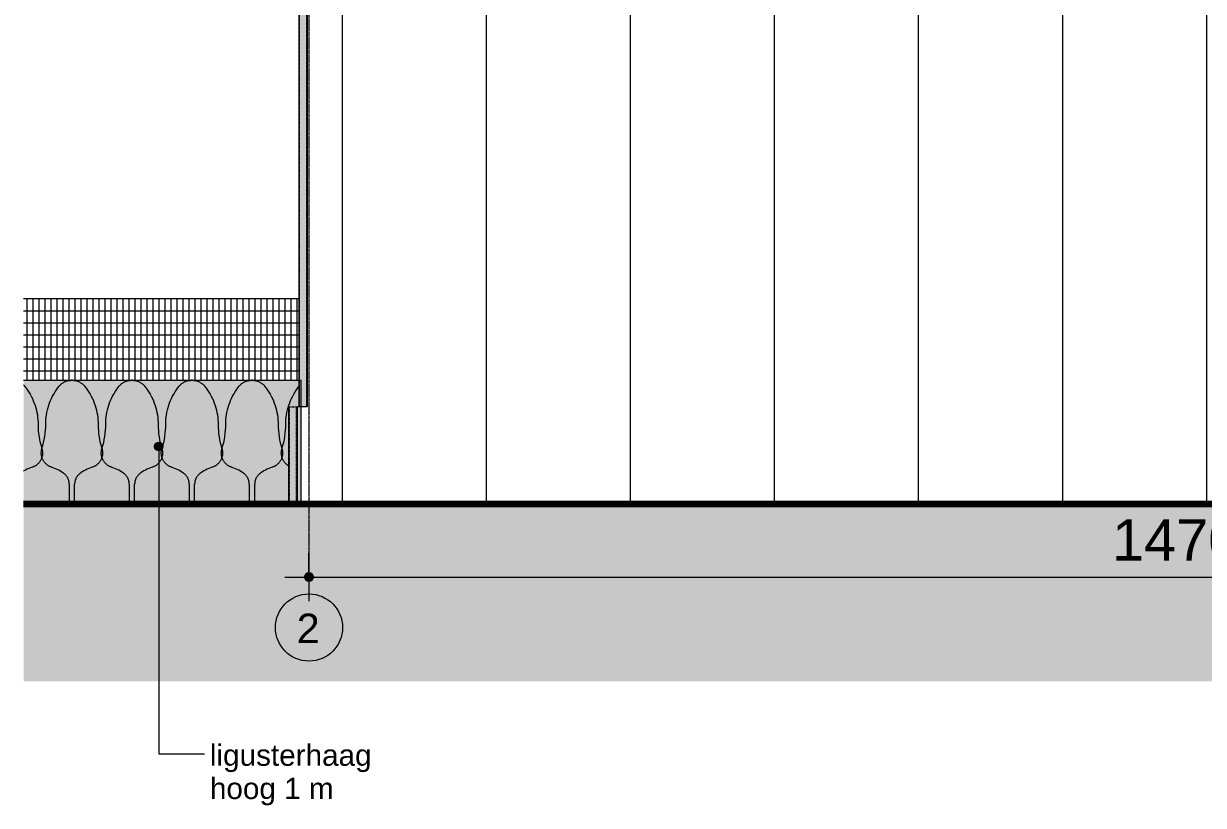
# Model space of a CAD drawing. Header units: millimetres. Extents: x 48682 to 485846, y -7071 to 11912.
# Drawn here: x 237132 to 246961, y -2523 to 3994 of the extents above; entities that cross this region are included whole.
import ezdxf

# ---------------------------------------------------------------- set-up
doc = ezdxf.new("R2010")
doc.units = ezdxf.units.MM
doc.linetypes.add('dash-dash', pattern=[6, 3, -1, 1, -1])
doc.linetypes.add('Hidden', pattern=[4, 2, -2])
for name, color, linetype, lineweight in [('A-ANNO-DIMS', 211, 'Continuous', 9), ('A-ANNO-DIMS-100', 211, 'Continuous', 9), ('A-DETL', 90, 'Continuous', 13), ('A-DETL-GENF', 92, 'Continuous', 13), ('A-FLOR-HRAL', 11, 'Continuous', 13), ('A-WALL-PATT', 111, 'Continuous', 13), ('C-TOPO', 7, 'Continuous', 13), ('G-ANNO-TEXT', 231, 'Continuous', 9), ('L-PLNT', 71, 'Continuous', 13), ('L-SITE', 91, 'Continuous', 13), ('S-COLS', 52, 'Continuous', 18), ('S-COLS-HDLN', 52, 'Hidden', 9), ('S-FNDN', 32, 'Continuous', 18)]:
    doc.layers.add(name, color=color, linetype=linetype, lineweight=lineweight)
doc.styles.add('Arial', font='arial.ttf', dxfattribs={"height": 177.035928})
doc.styles.add('Arial_1', font='arial.ttf', dxfattribs={"height": 245.883234})
doc.styles.add('Arial_2', font='arial.ttf', dxfattribs={"height": 344.236527})
doc.dimstyles.new('3_5mm', dxfattribs={"dimscale": 304.8, "dimtxt": 350, "dimasz": 0.918635, "dimexe": 0.656168, "dimexo": 0.0625, "dimgap": 0.114829, "dimtad": 1, "dimdec": 0, "dimzin": 0, "dimdsep": 46, "dimtxsty": 'Arial_2', "dimblk1": 'DOTSMALL', "dimblk2": 'DOTSMALL', "dimsah": 1, "dimcen": 0.09, "dimdle": 0.656168, "dimazin": 0, "dimtfac": 1, "dimtdec": 4, "dimtix": 1, "dimtmove": 0, "dimatfit": 3, "dimfxl": 0.656168, "dimfxlon": 1, "dimtvp": 1, "dimtolj": 1, "dimtzin": 0, "dimlwd": 13, "dimlwe": 13, "dimarcsym": 2})

# ---------------------------------------------------------------- blocks, each defined once
blk = doc.blocks.new('Top Rail Type - Top Rail_Internal_-8055464-linkergebouw noordoostgevel')
at = {"layer": 'A-FLOR-HRAL', "lineweight": 9}
h = blk.add_hatch(dxfattribs=at)
h.set_pattern_fill('FP_10', color=256, style=0, pattern_type=2)
h.set_pattern_definition([(0, (-317087.95, 0), (0, 100), []), (90, (-317087.947, 0), (-50, 3e-15), [])])
h.paths.add_polyline_path([(-65105.7, -10), (-65105.7, 0), (-77633.5, 0), (-77633.5, -10), (-66514.3, -10)], flags=0)
h.paths.add_polyline_path([(-78465, -10), (-78313.5, -10), (-78313.5, 0), (-80346.7, 0), (-80346.7, -10), (-78465, -10)], flags=0)
h.paths.add_polyline_path([(-78063.5, 0), (-78063.5, 2), (-78068.5, 2), (-78068.5, 0)], flags=0)
h.paths.add_polyline_path([(-78185.4, 0), (-78138.5, 0), (-78138.5, 2), (-78283.5, 2), (-78283.5, 0)], flags=0)
h.paths.add_polyline_path([(-77983.8, 1016.1), (-77983.5, 1017.2), (-77983.8, 1016.2)], flags=0)
h.paths.add_polyline_path([(-79001.6, 1020), (-78053.8, 1020), (-78053.8, 1700), (-80346.7, 1700), (-80346.4, 1020), (-79015.2, 1020)], flags=0)
at = {"layer": 'A-FLOR-HRAL'}
blk.add_line((-78053.8, 1700), (-80346.7, 1700), dxfattribs=at)
blk = doc.blocks.new('300_28_ISR_kolom_buis - ø70x3_6 2-8360458-linkergebouw noordoostgevel')
at = {"layer": 'S-COLS-HDLN', "linetype": 'Continuous', "lineweight": 18}
h = blk.add_hatch(color=256, dxfattribs=at)
h.paths.add_polyline_path([(-78001.3, 800), (-77983.8, 800), (-77983.8, 6667.2), (-78053.8, 6667.2), (-78053.6, 1020), (-78033.5, 1020), (-78033.5, 800), (-78008.7, 800)], flags=0)
h.paths.add_polyline_path([(-78043.6, 6687.2), (-77983.8, 6687.2), (-77983.8, 6817.6), (-78053.8, 6798.6), (-78053.8, 6687.2), (-78049.1, 6687.2)], flags=0)
at = {"layer": 'A-DETL', "lineweight": 18}
for p, q in [((-78053.8, 6798.6), (-78053.8, 6687.2)), ((-77983.8, 6687.2), (-77983.8, 6817.6)), ((-78053.8, 6667.2), (-78053.8, 800)), ((-77983.8, 800), (-77983.8, 6667.2))]:
    blk.add_line(p, q, dxfattribs=at)
at = {"layer": 'S-COLS', "linetype": 'Hidden', "lineweight": 9}
for p, q in [((-78050.2, 6799.6), (-78050.2, 6687.2)), ((-77987.4, 6687.2), (-77987.4, 6816.6)), ((-78050.2, 6667.2), (-78050.2, 800)), ((-77987.4, 800), (-77987.4, 6667.2))]:
    blk.add_line(p, q, dxfattribs=at)
blk = doc.blocks.new('300_28_ISR_kolom_buis - ø70x3_6 2-8715042-linkergebouw noordoostgevel')
at = {"layer": 'S-COLS-HDLN', "linetype": 'Continuous', "lineweight": 18}
blk.add_hatch(color=256, dxfattribs=at).paths.add_polyline_path([(-78068.5, 0), (-78068.5, 2), (-78138.5, 2), (-78138.5, 0), (-78069.7, 0)], flags=0)
at = {"layer": 'A-DETL', "lineweight": 18}
for p, q in [((-78138.5, 800), (-78138.5, 0)), ((-78068.5, 0), (-78068.5, 800))]:
    blk.add_line(p, q, dxfattribs=at)
at = {"layer": 'S-COLS', "linetype": 'Hidden', "lineweight": 9}
for p, q in [((-78134.9, 800), (-78134.9, 0)), ((-78072.1, 0), (-78072.1, 800))]:
    blk.add_line(p, q, dxfattribs=at)
at = {"layer": 'S-COLS-HDLN'}
blk.add_line((-78138.5, 800), (-78068.5, 800), dxfattribs=at)
blk = doc.blocks.new('300_90_VAE_parkeerplek - 2500x5000-7977994-linkergebouw noordoostgevel')
at = {"layer": 'L-SITE'}
for points in [[(-79194, 2), (-78283.5, 2), (-78283.5, 5), (-80346.7, 5), (-80346.7, 2), (-79482.2, 2)], [(-78905.9, 0), (-78283.5, 0), (-78283.5, 2), (-80346.7, 2), (-80346.7, 0), (-79194, 0)]]:
    blk.add_hatch(color=256, dxfattribs=at).paths.add_polyline_path(points, flags=0)
at = {"layer": 'A-DETL', "lineweight": 18}
for p, q in [((-80346.7, 5), (-78283.5, 5)), ((-78283.5, 2), (-80346.7, 2)), ((-80346.7, 2), (-78283.5, 2)), ((-78283.5, 2), (-78283.5, 5)), ((-78283.5, 2), (-78283.5, 0)), ((-78313.5, 0), (-80346.7, 0))]:
    blk.add_line(p, q, dxfattribs=at)
blk = doc.blocks.new('90_SI_boom - eik-7766839-linkergebouw noordoostgevel')
at = {"layer": 'L-PLNT', "flags": 128}
for points in [[(-80346.7, 982.2), (-80346.4, 981.8), (-80342.9, 978), (-80339.5, 974.2), (-80338.4, 972.7)], [(-80338.4, 972.7), (-80325.9, 956.6), (-80314.1, 939.9), (-80303, 922.8), (-80292.6, 905.3), (-80282.8, 887.3), (-80273.8, 869), (-80265.6, 850.3), (-80258.1, 831.3), (-80251.3, 812.1), (-80245.4, 792.6), (-80240.2, 772.8), (-80235.8, 752.9), (-80232.2, 732.8), (-80229.5, 712.6), (-80227.5, 692.3), (-80226.3, 671.9), (-80226, 652.5)], [(-80226, 652.5), (-80225.5, 626.8), (-80224, 601.2), (-80221.5, 575.6), (-80217.9, 550.1), (-80213.4, 524.8), (-80207.8, 499.7), (-80201.2, 474.9), (-80194.8, 453.9)], [(-80194.8, 453.9), (-80193.4, 449.1), (-80192.1, 444.2), (-80191.1, 439.3), (-80190.2, 434.4), (-80189.6, 429.4), (-80189.1, 424.4), (-80188.8, 419.4), (-80188.8, 414.3), (-80188.9, 409.3), (-80189.2, 404.3), (-80189.8, 399.3), (-80190.5, 394.4), (-80191.4, 389.4), (-80192.6, 384.5), (-80193.9, 379.7), (-80195.4, 374.9), (-80197.1, 370.2), (-80199, 365.5), (-80201.1, 361), (-80203.4, 356.5), (-80205.8, 352.1), (-80208.4, 347.8), (-80211.2, 343.6), (-80214.2, 339.6), (-80217.3, 335.6), (-80220.5, 331.8), (-80223.9, 328.1), (-80227.5, 324.6), (-80231.2, 321.2), (-80235, 317.9), (-80239, 314.8), (-80243, 311.9), (-80247.2, 309.1), (-80251.5, 306.5), (-80255.9, 304.1), (-80260.4, 301.9), (-80265, 299.8), (-80269.7, 297.9), (-80274.4, 296.2), (-80275.7, 295.8)], [(-80275.7, 295.8), (-80289.9, 290.9), (-80303.9, 285.4), (-80317.7, 279.4), (-80331.3, 272.8), (-80344.5, 265.7), (-80346.7, 264.4)]]:
    blk.add_lwpolyline(points, dxfattribs=at)
blk = doc.blocks.new('90_SI_boom - eik-V25-linkergebouw noordoostgevel')
at = {"layer": 'L-PLNT'}
for p, q in [((-79966.8, 156.2), (-79966.8, 5)), ((-79921.5, 5), (-79921.5, 156.2))]:
    blk.add_line(p, q, dxfattribs=at)
at = {"layer": 'L-PLNT', "flags": 128}
for points in [[(-80049.8, 972.7), (-80046.6, 976.7), (-80043.1, 980.5), (-80039.5, 984.1), (-80035.8, 987.7), (-80031.9, 991), (-80027.9, 994.2), (-80023.7, 997.3), (-80019.5, 1000.2), (-80015.1, 1002.9), (-80010.6, 1005.4), (-80006.1, 1007.7), (-80001.4, 1009.9), (-79996.7, 1011.9), (-79991.8, 1013.6), (-79987, 1015.2), (-79982, 1016.6), (-79977, 1017.8), (-79972, 1018.8), (-79966.9, 1019.6), (-79961.8, 1020.2), (-79956.7, 1020.6), (-79951.5, 1020.7), (-79949.7, 1020.8)], [(-79938.5, 1020.8), (-79938.5, 1020.8), (-79938.5, 1020.8), (-79938.6, 1020.8), (-79938.6, 1020.8), (-79938.6, 1020.8), (-79938.7, 1020.8), (-79938.7, 1020.8), (-79938.8, 1020.8), (-79938.9, 1020.8), (-79939, 1020.8), (-79939.1, 1020.8), (-79939.2, 1020.8), (-79939.3, 1020.8), (-79939.4, 1020.8), (-79939.5, 1020.8), (-79939.6, 1020.8), (-79939.8, 1020.8), (-79939.9, 1020.8), (-79940.1, 1020.8), (-79940.2, 1020.8), (-79940.4, 1020.8), (-79940.5, 1020.8), (-79940.7, 1020.8), (-79940.9, 1020.8), (-79941.1, 1020.8), (-79941.3, 1020.8), (-79941.5, 1020.8), (-79941.7, 1020.8), (-79941.9, 1020.8), (-79942.1, 1020.8), (-79942.3, 1020.8), (-79942.5, 1020.8), (-79942.7, 1020.8), (-79942.9, 1020.8), (-79943.2, 1020.8), (-79943.4, 1020.8), (-79943.6, 1020.8), (-79943.8, 1020.8), (-79944, 1020.8), (-79944.3, 1020.8), (-79944.5, 1020.8), (-79944.7, 1020.8), (-79944.9, 1020.8), (-79945.2, 1020.8), (-79945.4, 1020.8), (-79945.6, 1020.8), (-79945.8, 1020.8), (-79946, 1020.8), (-79946.2, 1020.8), (-79946.4, 1020.8), (-79946.6, 1020.8), (-79946.8, 1020.8), (-79947, 1020.8), (-79947.2, 1020.8), (-79947.4, 1020.8), (-79947.6, 1020.8), (-79947.7, 1020.8), (-79947.9, 1020.8), (-79948.1, 1020.8), (-79948.2, 1020.8), (-79948.4, 1020.8), (-79948.5, 1020.8), (-79948.6, 1020.8), (-79948.8, 1020.8), (-79948.9, 1020.8), (-79949, 1020.8), (-79949.1, 1020.8), (-79949.2, 1020.8), (-79949.3, 1020.8), (-79949.4, 1020.8), (-79949.4, 1020.8), (-79949.5, 1020.8), (-79949.6, 1020.8), (-79949.6, 1020.8), (-79949.6, 1020.8), (-79949.7, 1020.8), (-79949.7, 1020.8), (-79949.7, 1020.8)], [(-79949.7, 1020.8), (-79949.7, 1020.8), (-79949.7, 1020.8), (-79949.7, 1020.8), (-79949.6, 1020.8), (-79949.6, 1020.8), (-79949.5, 1020.8), (-79949.5, 1020.8), (-79949.4, 1020.8), (-79949.3, 1020.8), (-79949.3, 1020.8), (-79949.2, 1020.8), (-79949.1, 1020.8), (-79949, 1020.8), (-79948.8, 1020.8), (-79948.7, 1020.8), (-79948.6, 1020.8), (-79948.5, 1020.8), (-79948.3, 1020.8), (-79948.2, 1020.8), (-79948, 1020.8), (-79947.8, 1020.8), (-79947.7, 1020.8), (-79947.5, 1020.8), (-79947.3, 1020.8), (-79947.1, 1020.8), (-79946.9, 1020.8), (-79946.7, 1020.8), (-79946.5, 1020.8), (-79946.3, 1020.8), (-79946.1, 1020.8), (-79945.9, 1020.8), (-79945.7, 1020.8), (-79945.5, 1020.8), (-79945.3, 1020.8), (-79945.1, 1020.8), (-79944.8, 1020.8), (-79944.6, 1020.8), (-79944.4, 1020.8), (-79944.2, 1020.8), (-79943.9, 1020.8), (-79943.7, 1020.8), (-79943.5, 1020.8), (-79943.3, 1020.8), (-79943.1, 1020.8), (-79942.8, 1020.8), (-79942.6, 1020.8), (-79942.4, 1020.8), (-79942.2, 1020.8), (-79942, 1020.8), (-79941.8, 1020.8), (-79941.6, 1020.8), (-79941.4, 1020.8), (-79941.2, 1020.8), (-79941, 1020.8), (-79940.8, 1020.8), (-79940.6, 1020.8), (-79940.5, 1020.8), (-79940.3, 1020.8), (-79940.1, 1020.8), (-79940, 1020.8), (-79939.8, 1020.8), (-79939.7, 1020.8), (-79939.6, 1020.8), (-79939.4, 1020.8), (-79939.3, 1020.8), (-79939.2, 1020.8), (-79939.1, 1020.8), (-79939, 1020.8), (-79938.9, 1020.8), (-79938.8, 1020.8), (-79938.8, 1020.8), (-79938.7, 1020.8), (-79938.7, 1020.8), (-79938.6, 1020.8), (-79938.6, 1020.8), (-79938.6, 1020.8), (-79938.5, 1020.8), (-79938.5, 1020.8)], [(-79938.5, 1020.8), (-79933.4, 1020.7), (-79928.3, 1020.3), (-79923.1, 1019.8), (-79918.1, 1019.1), (-79913, 1018.2), (-79908, 1017.1), (-79903, 1015.8), (-79898.1, 1014.2), (-79893.3, 1012.5), (-79888.5, 1010.6), (-79883.8, 1008.5), (-79879.2, 1006.2), (-79874.7, 1003.8), (-79870.3, 1001.1), (-79866, 998.3), (-79861.8, 995.3), (-79857.8, 992.2), (-79853.8, 988.9), (-79850, 985.4), (-79846.4, 981.8), (-79842.9, 978), (-79839.5, 974.2), (-79838.4, 972.7)], [(-80162.2, 652.5), (-80161.8, 672.9), (-80160.6, 693.3), (-80158.6, 713.6), (-80155.8, 733.8), (-80152.2, 753.9), (-80147.8, 773.8), (-80142.6, 793.6), (-80136.5, 813.1), (-80129.8, 832.3), (-80122.2, 851.3), (-80113.9, 869.9), (-80104.9, 888.2), (-80095.1, 906.2), (-80084.7, 923.7), (-80073.5, 940.8), (-80061.7, 957.4), (-80049.8, 972.7)], [(-79838.4, 972.7), (-79825.9, 956.6), (-79814.1, 939.9), (-79803, 922.8), (-79792.6, 905.3), (-79782.8, 887.3), (-79773.8, 869), (-79765.6, 850.3), (-79758.1, 831.3), (-79751.3, 812.1), (-79745.4, 792.6), (-79740.2, 772.8), (-79735.8, 752.9), (-79732.2, 732.8), (-79729.5, 712.6), (-79727.5, 692.3), (-79726.3, 671.9), (-79726, 652.5)], [(-80193.4, 453.9), (-80186, 478.5), (-80179.5, 503.4), (-80174.1, 528.5), (-80169.7, 553.8), (-80166.3, 579.3), (-80163.9, 604.9), (-80162.6, 630.6), (-80162.2, 652.5)], [(-79726, 652.5), (-79725.5, 626.8), (-79724, 601.2), (-79721.5, 575.6), (-79717.9, 550.1), (-79713.4, 524.8), (-79707.8, 499.7), (-79701.2, 474.9), (-79694.8, 453.9)], [(-80112.5, 295.8), (-80117.3, 297.5), (-80122, 299.3), (-80126.6, 301.3), (-80131.1, 303.5), (-80135.5, 305.9), (-80139.8, 308.4), (-80144, 311.1), (-80148.2, 314), (-80152.1, 317.1), (-80156, 320.3), (-80159.7, 323.6), (-80163.3, 327.2), (-80166.8, 330.8), (-80170.1, 334.6), (-80173.2, 338.5), (-80176.2, 342.5), (-80179.1, 346.7), (-80181.7, 350.9), (-80184.2, 355.3), (-80186.5, 359.8), (-80188.6, 364.3), (-80190.6, 368.9), (-80192.4, 373.6), (-80193.9, 378.4), (-80195.3, 383.2), (-80196.5, 388.1), (-80197.5, 393), (-80198.3, 398), (-80198.9, 403), (-80199.2, 408), (-80199.4, 413), (-80199.4, 418), (-80199.2, 423), (-80198.8, 428), (-80198.2, 433), (-80197.4, 438), (-80196.4, 442.9), (-80195.2, 447.8), (-80193.8, 452.6), (-80193.4, 453.9)], [(-79694.8, 453.9), (-79693.4, 449.1), (-79692.1, 444.2), (-79691.1, 439.3), (-79690.2, 434.4), (-79689.6, 429.4), (-79689.1, 424.4), (-79688.8, 419.4), (-79688.8, 414.3), (-79688.9, 409.3), (-79689.2, 404.3), (-79689.8, 399.3), (-79690.5, 394.4), (-79691.4, 389.4), (-79692.6, 384.5), (-79693.9, 379.7), (-79695.4, 374.9), (-79697.1, 370.2), (-79699, 365.5), (-79701.1, 361), (-79703.4, 356.5), (-79705.8, 352.1), (-79708.4, 347.8), (-79711.2, 343.6), (-79714.2, 339.6), (-79717.3, 335.6), (-79720.5, 331.8), (-79723.9, 328.1), (-79727.5, 324.6), (-79731.2, 321.2), (-79735, 317.9), (-79739, 314.8), (-79743, 311.9), (-79747.2, 309.1), (-79751.5, 306.5), (-79755.9, 304.1), (-79760.4, 301.9), (-79765, 299.8), (-79769.7, 297.9), (-79774.4, 296.2), (-79775.7, 295.8)], [(-80014.8, 247.6), (-80027.3, 255.9), (-80040.2, 263.7), (-80053.4, 271), (-80066.9, 277.7), (-80080.6, 283.9), (-80094.6, 289.5), (-80108.7, 294.6), (-80112.5, 295.8)], [(-79775.7, 295.8), (-79789.9, 290.9), (-79803.9, 285.4), (-79817.7, 279.4), (-79831.3, 272.8), (-79844.5, 265.7), (-79857.5, 258), (-79870.1, 249.9), (-79873.4, 247.6)], [(-79966.8, 156.2), (-79966.9, 160.7), (-79967.1, 165.1), (-79967.6, 169.5), (-79968.2, 173.9), (-79969, 178.3), (-79969.9, 182.6), (-79971.1, 186.9), (-79972.4, 191.2), (-79973.9, 195.3), (-79975.5, 199.5), (-79977.3, 203.5), (-79979.3, 207.5), (-79981.4, 211.4), (-79983.7, 215.2), (-79986.1, 218.9), (-79988.7, 222.5), (-79991.4, 226), (-79994.3, 229.4), (-79997.3, 232.7), (-80000.4, 235.9), (-80003.7, 238.9), (-80007, 241.8), (-80010.5, 244.5), (-80014.1, 247.2), (-80014.8, 247.6)], [(-79873.4, 247.6), (-79877, 245), (-79880.5, 242.3), (-79883.9, 239.4), (-79887.2, 236.4), (-79890.3, 233.3), (-79893.4, 230), (-79896.2, 226.7), (-79899, 223.2), (-79901.6, 219.6), (-79904.1, 215.9), (-79906.4, 212.1), (-79908.5, 208.2), (-79910.5, 204.3), (-79912.4, 200.2), (-79914, 196.1), (-79915.6, 191.9), (-79916.9, 187.7), (-79918.1, 183.4), (-79919.1, 179.1), (-79919.9, 174.7), (-79920.6, 170.4), (-79921, 165.9), (-79921.3, 161.5), (-79921.4, 157.1), (-79921.5, 156.2)]]:
    blk.add_lwpolyline(points, dxfattribs=at)
blk = doc.blocks.new('90_SI_boom - eik-V26-linkergebouw noordoostgevel')
at = {"layer": 'L-PLNT', "flags": 128}
for points in [[(-78162.2, 652.5), (-78161.8, 672.9), (-78160.6, 693.3), (-78158.6, 713.6), (-78155.8, 733.8), (-78152.2, 753.9), (-78147.8, 773.8), (-78142.6, 793.6), (-78136.5, 813.1), (-78129.8, 832.3), (-78122.2, 851.3), (-78113.9, 869.9), (-78104.9, 888.2), (-78095.1, 906.2), (-78084.7, 923.7), (-78073.5, 940.8), (-78061.7, 957.4), (-78053.6, 967.9)], [(-78193.4, 453.9), (-78186, 478.5), (-78179.5, 503.4), (-78174.1, 528.5), (-78169.7, 553.8), (-78166.3, 579.3), (-78163.9, 604.9), (-78162.6, 630.6), (-78162.2, 652.5)], [(-78138.5, 307.7), (-78139.8, 308.4), (-78144, 311.1), (-78148.2, 314), (-78152.1, 317.1), (-78156, 320.3), (-78159.7, 323.6), (-78163.3, 327.2), (-78166.8, 330.8), (-78170.1, 334.6), (-78173.2, 338.5), (-78176.2, 342.5), (-78179.1, 346.7), (-78181.7, 350.9), (-78184.2, 355.3), (-78186.5, 359.8), (-78188.6, 364.3), (-78190.6, 368.9), (-78192.4, 373.6), (-78193.9, 378.4), (-78195.3, 383.2), (-78196.5, 388.1), (-78197.5, 393), (-78198.3, 398), (-78198.9, 403), (-78199.2, 408), (-78199.4, 413), (-78199.4, 418), (-78199.2, 423), (-78198.8, 428), (-78198.2, 433), (-78197.4, 438), (-78196.4, 442.9), (-78195.2, 447.8), (-78193.8, 452.6), (-78193.4, 453.9)], [(-78063.5, 276), (-78066.9, 277.7), (-78068.5, 278.4)]]:
    blk.add_lwpolyline(points, dxfattribs=at)
blk = doc.blocks.new('DIMBLOCK33-linkergebouw noordoostgevel')
at = {"layer": 'A-ANNO-DIMS-100', "lineweight": 25}
h = blk.add_hatch(color=256, dxfattribs=at)
edge = h.paths.add_edge_path(flags=0)
edge.add_arc((239509.2, -618.8), 35, 0, 360)
h = blk.add_hatch(color=256, dxfattribs=at)
edge = h.paths.add_edge_path(flags=0)
edge.add_arc((254209.2, -618.8), 35, 0, 360)
at = {"layer": 'A-ANNO-DIMS-100', "lineweight": 13}
for p, q in [((239509.2, -418.8), (239509.2, -818.8)), ((239509.2, -618.8), (239509.2, -418.8)), ((254209.2, -418.8), (254209.2, -818.8)), ((254209.2, -618.8), (254209.2, -418.8)), ((239309.2, -618.8), (254409.2, -618.8))]:
    blk.add_line(p, q, dxfattribs=at)
at = {"layer": 'A-ANNO-DIMS-100', "lineweight": 25}
for centre in [(239509.2, -618.8), (254209.2, -618.8)]:
    blk.add_circle(centre, 35, dxfattribs=at)
at = {"layer": 'A-ANNO-DIMS-100', "color": 0, "lineweight": 13, "insert": (246199.6, -137.3), "char_height": 344.24, "width": 1583.077, "attachment_point": 1, "line_spacing_factor": 0.938532, "style": 'Arial_2'}
blk.add_mtext('14700', dxfattribs=at)
blk = doc.blocks.new('_DotSmall')
at = {"color": 0, "linetype": 'ByBlock', "const_width": 0.5}
blk.add_lwpolyline([(-0.0625, 0, 1), (0.0625, 0, 1)], format="xyb", close=True, dxfattribs=at)

msp = doc.modelspace()

# ---------------------------------------------------------------- hatches: boundary and pattern name
at = {"layer": 'A-DETL-GENF'}
for points in [[(238042.8, 5), (238056.9, 5), (238056.9, 156.2), (238060.4, 182.4), (238066, 199.9), (238078.1, 220.8), (238088.5, 233.8), (238104.9, 247.6), (238140.2, 269), (238170.5, 283.7), (238222.8, 304.3), (238244.5, 319.3), (238257.2, 331.1), (238271.4, 350.5), (238281.7, 372.3), (238284.3, 380.4), (238288.1, 368.1), (238298.6, 347.8), (238311.3, 331.1), (238330.8, 313.9), (238345.6, 304.3), (238384.2, 288.9), (238409.6, 278.2), (238441.5, 261.3), (238466.2, 245.4), (238481.7, 231.7), (238493.4, 217.1), (238504.6, 194.1), (238509.7, 175.7), (238511.6, 154.1), (238512.4, 5), (238556.9, 5), (238556.9, 156.2), (238560.4, 182.4), (238566, 199.9), (238578.1, 220.8), (238588.5, 233.8), (238604.9, 247.6), (238644.5, 271.1), (238670.5, 283.7), (238722.8, 304.3), (238744.5, 319.3), (238757.2, 331.1), (238771.4, 350.5), (238781.7, 372.3), (238784.2, 380.6), (238788.6, 367.1), (238798.6, 347.8), (238811.3, 331.1), (238830.8, 313.9), (238845.6, 304.3), (238884.2, 288.9), (238909.6, 278.2), (238941.5, 261.3), (238966.2, 245.4), (238981.7, 231.7), (238993.4, 217.1), (239004.8, 193.5), (239009.7, 175.7), (239011.6, 154.1), (239012.4, 5), (239056.9, 5), (239056.9, 156.2), (239060.4, 182.4), (239066, 199.9), (239078.1, 220.8), (239088.5, 233.8), (239104.9, 247.6), (239135.9, 266.8), (239170.5, 283.7), (239222.8, 304.3), (239244.5, 319.3), (239257.2, 331.1), (239271.4, 350.5), (239281.7, 372.3), (239284.2, 380.6), (239288.1, 368.1), (239298.6, 347.8), (239311.3, 331.1), (239330.8, 313.9), (239339.8, 309), (239339.8, 800), (239409.8, 800), (239409.8, 278.1), (239414.8, 275.6), (239414.8, 800), (239424.6, 800), (239424.6, 967.4), (239396.6, 927.6), (239380.3, 901), (239357.3, 853.3), (239341, 809.3), (239332.3, 780.9), (239323.1, 736.9), (239317.9, 695.7), (239313.6, 596.9), (239306.8, 544.3), (239298.6, 502.5), (239284.2, 450.7), (239281, 462.7), (239267.5, 514.7), (239260.1, 552), (239253.8, 614.2), (239249.8, 701.9), (239244.3, 742.8), (239232.3, 793.5), (239220.5, 829.9), (239201.8, 873.8), (239184.1, 907.7), (239157.6, 948.7), (239137.1, 975.8), (239122.1, 990.5), (239109, 1000.4), (239092.3, 1009.5), (239065.9, 1017.9), (239051.4, 1020), (239023.5, 1018.9), (239023.5, 1020), (239008.9, 1019.1), (238994.5, 1016.1), (238973.1, 1007.9), (238952.3, 995.2), (238942.2, 987.3), (238925, 968), (238896.6, 927.6), (238880.3, 901), (238860.7, 861.7), (238844.7, 821.7), (238832.3, 780.9), (238823.1, 736.9), (238817.9, 695.7), (238813.6, 596.9), (238806.8, 544.3), (238798.6, 502.5), (238784.2, 450.7), (238781, 462.7), (238767.5, 514.7), (238760.1, 552), (238753.8, 614.2), (238749.8, 701.9), (238745.2, 738.6), (238732.3, 793.5), (238720.5, 829.9), (238701.8, 873.8), (238684.1, 907.7), (238657.6, 948.7), (238637.1, 975.8), (238622.1, 990.5), (238609, 1000.4), (238592.3, 1009.5), (238565.9, 1017.9), (238551.4, 1020), (238523.5, 1018.9), (238523.5, 1020), (238508.9, 1019.1), (238494.5, 1016.1), (238473.1, 1007.9), (238452.3, 995.2), (238442.2, 987.3), (238425, 968), (238396.6, 927.6), (238380.3, 901), (238360.9, 862.4), (238344.8, 822), (238332.3, 780.9), (238323.1, 736.9), (238317.9, 695.7), (238313.6, 596.9), (238306.8, 544.3), (238298.6, 502.5), (238284.2, 450.7), (238280.8, 463.6), (238267.5, 514.7), (238260.1, 552), (238253.8, 614.2), (238249.8, 701.9), (238244.3, 742.8), (238232.3, 793.5), (238220.5, 829.9), (238201.8, 873.8), (238184.1, 907.7), (238157.6, 948.7), (238137.1, 975.8), (238122.1, 990.5), (238109, 1000.4), (238092.3, 1009.5), (238065.9, 1017.9), (238051.4, 1020), (238023.5, 1018.9), (238023.5, 1020), (238008.9, 1019.1), (237994.5, 1016.1), (237973.1, 1007.9), (237952.3, 995.2), (237942.2, 987.3), (237925, 968), (237896.6, 927.6), (237880.3, 901), (237860.9, 862.4), (237844.7, 821.7), (237832.3, 780.9), (237823.1, 736.9), (237817.9, 695.7), (237813.6, 596.9), (237806.8, 544.3), (237798.6, 502.5), (237784.2, 450.7), (237780, 466.4), (237767.5, 514.7), (237760.1, 552), (237753.8, 614.2), (237749.8, 701.9), (237745.2, 738.6), (237732.3, 793.5), (237720.5, 829.9), (237701.8, 873.8), (237684.1, 907.7), (237657.6, 948.7), (237637.1, 975.8), (237622.1, 990.5), (237607.6, 1001.2), (237592.3, 1009.5), (237565.9, 1017.9), (237551.4, 1020), (237523.5, 1018.9), (237523.5, 1020), (237508.9, 1019.1), (237491.8, 1015.1), (237473.1, 1007.9), (237452.3, 995.2), (237442.2, 987.3), (237425, 968), (237396.6, 927.6), (237380.3, 901), (237360.9, 862.4), (237344.8, 822), (237332.3, 780.9), (237323.1, 736.9), (237317.9, 695.7), (237313.6, 596.9), (237306.8, 544.3), (237298.6, 502.5), (237284.2, 450.7), (237280.8, 463.6), (237267.5, 514.7), (237260.1, 552), (237253.8, 614.2), (237249.8, 701.9), (237244.3, 742.8), (237232.3, 793.5), (237220.5, 829.9), (237201.8, 873.8), (237184.1, 907.7), (237157.6, 948.7), (237137.9, 974.9), (237131.6, 980.6), (237131.6, 264.2), (237135.9, 266.8), (237170.5, 283.7), (237222.8, 304.3), (237244.5, 319.3), (237257.2, 331.1), (237271.4, 350.5), (237281.7, 372.3), (237284.2, 380.6), (237288.1, 368.1), (237298.6, 347.8), (237311.3, 331.1), (237330.8, 313.9), (237345.6, 304.3), (237384.2, 288.9), (237409.6, 278.2), (237441.5, 261.3), (237466.2, 245.4), (237481.7, 231.7), (237493.4, 217.1), (237504.6, 194.1), (237509.7, 175.7), (237511.6, 154.1), (237512.4, 5), (237556.9, 5), (237556.9, 156.2), (237560.4, 182.4), (237566, 199.9), (237578.1, 220.8), (237588.5, 233.8), (237604.9, 247.6), (237635.9, 266.8), (237670.5, 283.7), (237722.8, 304.3), (237744.5, 319.3), (237757.2, 331.1), (237771.4, 350.5), (237781.7, 372.3), (237784.2, 380.6), (237788.1, 368.1), (237798.6, 347.8), (237811.3, 331.1), (237830.8, 313.9), (237845.6, 304.3), (237884.2, 288.9), (237909.6, 278.2), (237941.5, 261.3), (237966.2, 245.4), (237981.7, 231.7), (237996.1, 211.9), (238004.6, 194.1), (238009.7, 175.7), (238011.6, 154.1), (238012.4, 5), (238038.6, 5)], [(239444.8, 2), (239444.8, 800), (239414.8, 800), (239415, 2), (239437, 2)]]:
    msp.add_hatch(color=81, dxfattribs=at).paths.add_polyline_path(points, flags=0)
h = msp.add_hatch(color=81, dxfattribs=at)
h.paths.add_polyline_path([(239414.8, 2), (239414.8, 275.6), (239409.8, 278.1), (239409.8, 2)], flags=0)
h.paths.add_polyline_path([(239292.9, 2), (239339.8, 2), (239339.8, 308.1), (239324, 319.3), (239311.3, 331.1), (239297.1, 350.5), (239286.8, 372.3), (239284.2, 380.6), (239279.4, 366.2), (239269.9, 347.8), (239257.2, 331.1), (239237.7, 313.9), (239222.8, 304.3), (239184.3, 288.9), (239165.9, 281.6), (239126.5, 261), (239102.3, 245.4), (239087.1, 232.1), (239075.1, 217.1), (239063.6, 193.2), (239058.8, 175.7), (239056.9, 154.1), (239056.9, 5), (239194.8, 5), (239194.8, 2)], flags=0)
h.paths.add_polyline_path([(237996.1, 5), (238011.6, 5), (238011.6, 156.2), (238008.1, 182.4), (238002.5, 199.8), (237991.3, 219.8), (237980, 233.8), (237958.9, 250.5), (237924.1, 271), (237898, 283.7), (237845.6, 304.3), (237824, 319.3), (237811.3, 331.1), (237797.1, 350.5), (237786.8, 372.3), (237784.2, 380.6), (237780, 367.3), (237769.9, 347.8), (237757.2, 331.1), (237737.7, 313.9), (237722.8, 304.3), (237684.3, 288.9), (237665.9, 281.6), (237626.5, 261), (237602.3, 245.4), (237587.1, 232.1), (237575.1, 217.1), (237563.6, 193.2), (237558.8, 175.7), (237556.9, 154.1), (237556.9, 5), (237708, 5)], flags=0)
h.paths.add_polyline_path([(238056.9, 5), (238511.6, 5), (238511.6, 156.2), (238508.1, 182.4), (238502.5, 199.8), (238491.3, 219.8), (238480, 233.8), (238458.9, 250.5), (238428.4, 268.9), (238398, 283.7), (238345.6, 304.3), (238323.9, 319.4), (238311.3, 331.1), (238297.1, 350.5), (238286.8, 372.3), (238284.2, 380.6), (238279.4, 366.2), (238269.9, 347.8), (238257.2, 331.1), (238237.7, 313.9), (238222.8, 304.3), (238184.3, 288.9), (238165.9, 281.6), (238126.5, 261), (238102.3, 245.4), (238087.1, 232.1), (238075.1, 217.1), (238063.6, 193.2), (238058.8, 175.7), (238056.9, 154.1)], flags=0)
h.paths.add_polyline_path([(237131.6, 5), (237511.6, 5), (237511.6, 156.2), (237508.1, 182.4), (237502.5, 199.8), (237491.3, 219.8), (237480, 233.8), (237458.9, 250.5), (237432.6, 266.8), (237398, 283.7), (237345.6, 304.3), (237323.9, 319.4), (237311.3, 331.1), (237297.1, 350.5), (237286.8, 372.3), (237284.2, 380.6), (237279.4, 366.2), (237269.9, 347.8), (237257.2, 331.1), (237237.7, 313.9), (237222.8, 304.3), (237184.3, 288.9), (237165.9, 281.6), (237131.6, 264.2), (237131.6, 154.1)], flags=0)
h.paths.add_polyline_path([(238556.9, 5), (239011.6, 5), (239011.6, 156.2), (239008.1, 182.4), (239002.7, 199.3), (238991.3, 219.8), (238980, 233.8), (238958.9, 250.5), (238932.6, 266.8), (238898, 283.7), (238845.6, 304.3), (238824, 319.3), (238811.3, 331.1), (238797.1, 350.5), (238786.8, 372.3), (238784.2, 380.6), (238779.4, 366.2), (238769.9, 347.8), (238757.2, 331.1), (238737.7, 313.9), (238722.8, 304.3), (238684.3, 288.9), (238665.9, 281.6), (238626.5, 261), (238602.3, 245.4), (238587.1, 232.1), (238572.5, 212.2), (238563.6, 193.2), (238558.8, 175.7), (238556.9, 154.1)], flags=0)
h.paths.add_polyline_path([(237784.2, 450.7), (237786.9, 460.9), (237800.5, 512), (237809.3, 559.6), (237814.5, 610.6), (237818.7, 701.9), (237824.2, 742.8), (237835.2, 790.4), (237844.9, 822.2), (237860.9, 862.4), (237882.3, 904.3), (237909.7, 947.2), (237931.4, 975.8), (237946.3, 990.5), (237963.2, 1002.4), (237982.2, 1011.6), (238002.6, 1017.9), (238008.9, 1020), (237557, 1019.5), (237574, 1016.1), (237598.3, 1006.3), (237613.9, 996.9), (237626.2, 987.3), (237640.6, 971.8), (237670.8, 929.4), (237688.2, 901), (237709.2, 858.1), (237724.3, 819.7), (237738.1, 771.7), (237745.6, 735.2), (237750.6, 695.7), (237755.7, 589.9), (237760.8, 548.5), (237769.9, 502.5), (237783.5, 453.9)], flags=0)
h.paths.add_polyline_path([(237284.2, 450.7), (237286.9, 460.9), (237300.5, 512), (237309.3, 559.6), (237314.5, 610.6), (237318.7, 701.9), (237324.2, 742.8), (237336.1, 793.2), (237344.9, 822.2), (237360.9, 862.4), (237382.3, 904.3), (237409.7, 947.2), (237431.4, 975.8), (237446.3, 990.5), (237463.2, 1002.4), (237482.2, 1011.6), (237502.6, 1017.9), (237508.9, 1020), (237131.6, 1020), (237131.9, 981.3), (237140.6, 971.8), (237170.8, 929.4), (237188.2, 901), (237209.2, 858.1), (237224.3, 819.7), (237238.1, 771.7), (237245.6, 735.2), (237250.6, 695.7), (237255.7, 589.9), (237260.1, 552), (237269.9, 502.5), (237283.5, 453.9)], flags=0)
h.paths.add_polyline_path([(238284.2, 450.7), (238286.9, 460.9), (238300.5, 512), (238309.3, 559.6), (238314.5, 610.6), (238318.7, 701.9), (238324.2, 742.8), (238336.1, 793.2), (238344.9, 822.2), (238360.9, 862.4), (238382.3, 904.3), (238409.7, 947.2), (238431.4, 975.8), (238446.3, 990.5), (238463.2, 1002.4), (238482.2, 1011.6), (238502.6, 1017.9), (238508.9, 1020), (238057, 1019.5), (238074, 1016.1), (238098.3, 1006.3), (238113.9, 996.9), (238126.2, 987.3), (238140.6, 971.8), (238170.8, 929.4), (238188.2, 901), (238209.2, 858.1), (238224.3, 819.7), (238238.1, 771.7), (238245.6, 735.2), (238250.6, 695.7), (238255.7, 589.9), (238260.1, 552), (238269.9, 502.5), (238283.5, 453.9)], flags=0)
h.paths.add_polyline_path([(239284.2, 450.7), (239286.9, 460.9), (239300.5, 512), (239309.3, 559.6), (239314.5, 610.6), (239318.7, 701.9), (239324.2, 742.8), (239336.1, 793.2), (239347.7, 829.3), (239365, 870.4), (239382.3, 904.3), (239409.7, 947.2), (239424.6, 967.4), (239424.6, 1020), (239057, 1019.5), (239076.8, 1015.1), (239098.3, 1006.3), (239113.9, 996.9), (239126.2, 987.3), (239140.6, 971.8), (239170.8, 929.4), (239188.2, 901), (239209.2, 858.1), (239224.3, 819.7), (239238.1, 771.7), (239245.6, 735.2), (239250.6, 695.7), (239255.7, 589.9), (239260.1, 552), (239269.9, 502.5), (239283.5, 453.9)], flags=0)
h.paths.add_polyline_path([(238784.2, 450.7), (238788.6, 466.9), (238800.5, 512), (238809.3, 559.6), (238814.5, 610.6), (238818.7, 701.9), (238824.2, 742.8), (238835.2, 790.4), (238844.9, 822.2), (238860.9, 862.4), (238882.3, 904.3), (238909.7, 947.2), (238931.4, 975.8), (238946.3, 990.5), (238963.2, 1002.4), (238982.2, 1011.6), (239002.6, 1017.9), (239008.9, 1020), (238557, 1019.5), (238574, 1016.1), (238598.3, 1006.3), (238613.9, 996.9), (238626.2, 987.3), (238640.6, 971.8), (238670.8, 929.4), (238688.2, 901), (238709.2, 858.1), (238724.3, 819.7), (238738.1, 771.7), (238745.6, 735.2), (238750.6, 695.7), (238755.7, 589.9), (238760.8, 548.5), (238769.9, 502.5), (238783.5, 453.9)], flags=0)
h = msp.add_hatch(color=81, dxfattribs=at)
h.paths.add_polyline_path([(239339.8, 2), (239409.8, 2), (239409.8, 800), (239339.8, 800), (239339.8, 62.8)], flags=0)
h.paths.add_polyline_path([(239424.6, 800), (239444.8, 800), (239444.8, 1020), (239424.6, 1020), (239424.6, 838.9)], flags=0)
at = {"layer": 'A-WALL-PATT', "lineweight": 9}
h = msp.add_hatch(dxfattribs=at)
h.set_pattern_fill('FP_11', color=256, style=0, pattern_type=2)
h.set_pattern_definition([(90, (-380612.1, 0), (-1200, 7e-14), [])])
h.paths.add_polyline_path([(239594.8, 0), (254294.5, 0), (254294.5, 6858.8), (246961.2, 8850), (246961.2, 8845), (239494.8, 6817.7), (239494.8, 800), (239594.8, 800), (239594.8, 154.1)], flags=0)
h.paths.add_polyline_path([(241742.4, 5000), (241109.5, 5000), (241109.5, 6350), (245959.5, 6350), (245959.5, 5000)], flags=0)
at = {"layer": 'C-TOPO'}
msp.add_hatch(color=256, dxfattribs=at).paths.add_polyline_path([(237131.6, -1489.3), (255574.9, -1489.3), (255574.9, -10), (237131.6, -10), (237131.6, -28.5)], flags=0)
at = {"layer": 'G-ANNO-TEXT'}
h = msp.add_hatch(color=250, dxfattribs=at)
edge = h.paths.add_edge_path(flags=0)
edge.add_arc((238257.3, 469.2), 35, 0, 360)
at = {"layer": 'S-FNDN'}
msp.add_hatch(color=256, dxfattribs=at).paths.add_polyline_path([(239844.8, -10), (239844.8, 0), (239164.8, 0), (239164.8, -10), (239725.2, -10)], flags=0)

# ---------------------------------------------------------------- linework, layer by layer
at = {"layer": 'A-DETL', "lineweight": 18}
for p, q in [((239494.8, 6817.7), (239494.8, 800)), ((239414.8, 0), (239414.8, 800)), ((239494.8, 800), (239414.8, 800)), ((254644.5, 0), (239164.8, 0)), ((239164.8, 0), (239164.8, -10)), ((239844.8, -10), (239844.8, 0))]:
    msp.add_line(p, q, dxfattribs=at)
at = {"layer": 'A-DETL', "linetype": 'dash-dash', "lineweight": 9}
msp.add_line((239509.2, 6840), (239509.2, -760), dxfattribs=at)
at = {"layer": 'A-DETL'}
for p, q in [((239444.8, 1020), (237131.6, 1020)), ((239444.8, 2), (239444.8, 1020)), ((239194.8, 2), (239444.8, 2))]:
    msp.add_line(p, q, dxfattribs=at)
at = {"layer": 'A-DETL', "lineweight": 9}
msp.add_circle((239509.2, -1040), 280, dxfattribs=at)
at = {"layer": 'C-TOPO', "lineweight": 100}
msp.add_line((237131.6, -10), (255574.9, -10), dxfattribs=at)
at = {"layer": 'C-TOPO'}
msp.add_line((255574.9, -10), (237131.6, -10), dxfattribs=at)
at = {"layer": 'G-ANNO-TEXT', "color": 250}
for p, q in [((238257.3, 469.2), (238257.3, -2093.9)), ((238257.3, -2093.9), (238683.7, -2093.9))]:
    msp.add_line(p, q, dxfattribs=at)
msp.add_circle((238257.3, 469.2), 35, dxfattribs=at)

# ---------------------------------------------------------------- block references
at = {"layer": 'A-FLOR-HRAL'}
msp.add_blockref('Top Rail Type - Top Rail_Internal_-8055464-linkergebouw noordoostgevel', (317478.3, 0), dxfattribs=at)
at = {"layer": 'L-PLNT'}
for name, p in [('90_SI_boom - eik-V25-linkergebouw noordoostgevel', (317478.3, 0)), ('90_SI_boom - eik-V25-linkergebouw noordoostgevel', (317978.3, 0)), ('90_SI_boom - eik-V25-linkergebouw noordoostgevel', (318478.3, 0)), ('90_SI_boom - eik-V25-linkergebouw noordoostgevel', (318978.3, 0)), ('90_SI_boom - eik-7766839-linkergebouw noordoostgevel', (317478.3, 0)), ('90_SI_boom - eik-V26-linkergebouw noordoostgevel', (317478.3, 0))]:
    msp.add_blockref(name, p, dxfattribs=at)
at = {"layer": 'L-SITE'}
msp.add_blockref('300_90_VAE_parkeerplek - 2500x5000-7977994-linkergebouw noordoostgevel', (317478.3, 0), dxfattribs=at)
at = {"layer": 'S-COLS'}
for name in ['300_28_ISR_kolom_buis - ø70x3_6 2-8360458-linkergebouw noordoostgevel', '300_28_ISR_kolom_buis - ø70x3_6 2-8715042-linkergebouw noordoostgevel']:
    msp.add_blockref(name, (317478.3, 0), dxfattribs=at)

# ---------------------------------------------------------------- texts
at = {"layer": 'G-ANNO-TEXT', "color": 7, "insert": (239407.2, -923.8), "char_height": 245.9, "width": 228, "attachment_point": 1, "line_spacing_factor": 0.938532, "style": 'Arial_1'}
msp.add_mtext('2', dxfattribs=at)

# ---------------------------------------------------------------- dimensions: what is measured, and where the dimension line sits
at = {"layer": 'A-ANNO-DIMS', "lineweight": 13}
dim = msp.add_linear_dim(base=(254209.2, -618.8), p1=(239509.2, -418.8), p2=(254209.2, -418.8), dimstyle='3_5mm', override={"dimpost": '<>', "dimfxl": 14700}, dxfattribs=at)
dim.commit()
dim.dimension.update_dxf_attribs({"geometry": 'DIMBLOCK33-linkergebouw noordoostgevel', "text_midpoint": (246859.2, -408.1)})

# ---------------------------------------------------------------- next in the draw order: texts
at = {"layer": 'G-ANNO-TEXT', "color": 7, "insert": (238683.7, -2015.2), "char_height": 177.036, "width": 1604.817, "attachment_point": 1, "line_spacing_factor": 0.938532, "style": 'Arial', "bg_fill": 3, "box_fill_scale": 1.25, "bg_fill_color": 0, "bg_fill_transparency": 0}
msp.add_mtext('ligusterhaag\\Phoog 1 m', dxfattribs=at)

doc.saveas('drawing.dxf')
